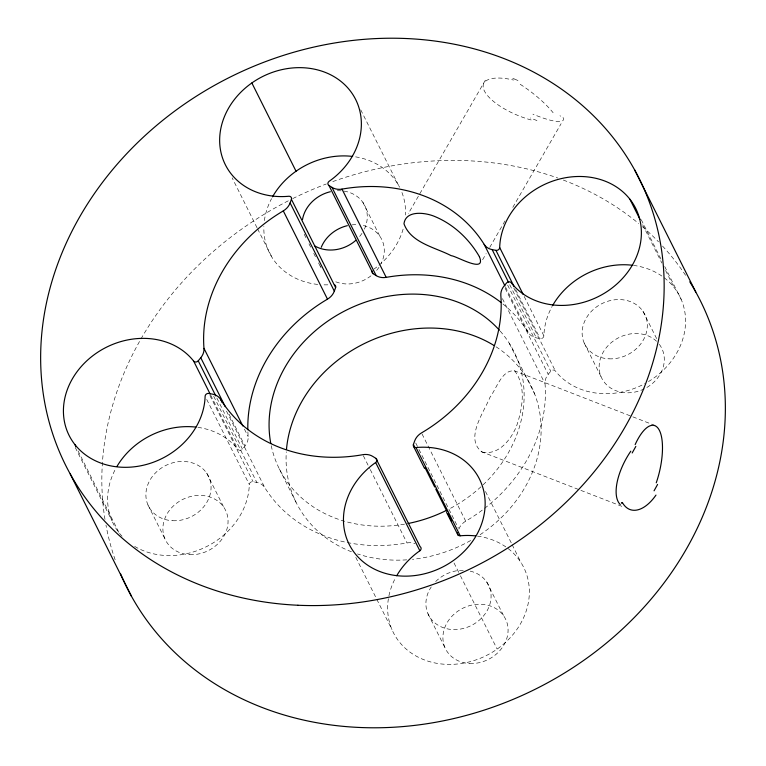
<?xml version="1.0" encoding="UTF-8"?>
<svg xmlns="http://www.w3.org/2000/svg" width="766" height="766" viewBox="0 0 766 766"><rect width="100%" height="100%" fill="white"/><g stroke="black" fill="none" stroke-linecap="round" stroke-linejoin="round"><path stroke-width="0.57" stroke-dasharray="3.83 2.87" d="M485.357 80.181L408.24 213.791M482.618 259.76L486.171 253.594M489.723 247.428L505.704 219.689M512.808 207.366L561.105 123.69M197.906 427.361A72.866 62.19 -26.6 0 1 237.862 449.383A2.911 2.49 -26.6 0 0 242.42 449.087L244.967 446.013A14.573 12.438 -26.6 0 0 248.165 436.61A153.018 130.603 -26.6 0 1 247.858 430.894M458.872 529.153A14.573 12.438 -26.6 0 1 465.709 521.158A153.018 130.603 -26.6 0 0 545.028 383.699A14.573 12.438 -26.6 0 1 548.226 374.306L550.773 371.223A2.911 2.49 -26.6 0 1 555.34 370.926A72.866 62.19 -26.6 0 0 644.79 383.67M502.936 303.987A153.018 130.603 -26.6 0 1 528.368 332.626A14.573 12.438 -26.6 0 0 536.353 337.873L540.135 338.61A2.911 2.49 -26.6 0 0 543.889 335.814A72.866 62.19 -26.6 0 1 552.152 306.381M134.644 546.388A72.866 62.19 -26.6 0 0 208.649 545.507A72.866 62.19 -26.6 0 0 249.314 484.495A2.911 2.49 -26.6 0 1 253.058 481.709L256.849 482.436A14.573 12.438 -26.6 0 1 264.825 487.683A153.018 130.603 -26.6 0 0 407.005 542.941A14.573 12.438 -26.6 0 1 415.048 543.688M482.302 452.093C498.647 455.617 511.133 439.54 516.629 425.906C522.374 408.948 526.443 386.361 514.857 371.089C502.419 368.542 496.177 389.224 489.972 397.334C483.988 412.271 464.359 438.717 482.015 451.978M512.751 78.4L514.331 78.984M536.976 120.578L530.436 117.983M514.493 79.051L519.453 81.167M514.206 370.706L656.788 426.164M481.182 451.605L579.776 489.953M580.877 490.384L621.868 506.326M560.023 115.589L560.396 116.308M485.491 491.504L511.631 543.611M257.05 227.789L232.127 177.817M257.587 228.852L272.121 257.567M641.276 219.727L661.508 260.134M664.706 266.511L681.213 299.477M642.684 224.754L661.853 263.035M665.577 270.475L674.099 287.489M642.933 311.235L656.74 338.811M584.209 343.063L601.205 377.006M524.183 296.471L543.889 335.814M515.642 289.692L540.135 338.61M513.804 287.987L555.34 370.926M509.725 284.713L536.353 337.873M507.647 285.096L550.773 371.223M505.474 286.905L528.368 332.626M505.1 288.169L548.226 374.306M502.429 298.635L545.028 383.699M509.198 343.158L534.706 394.078M360.729 109.835L399.593 187.45M362.912 202.406L379.907 236.349M422.047 433.968L465.709 521.158M486.707 581.959L503.712 615.902M415.746 443.016L418.408 448.33M418.945 449.403L458.346 528.08M304.188 234.224L306.314 238.465M308.966 243.77L311.092 248.021M313.744 253.316L315.87 257.567M318.532 262.872L321.184 268.167M454.027 562.962L459.878 574.663M460.414 575.726L497.153 649.089M363.343 455.751L369.729 468.514M370.265 469.577L407.005 542.941M427.983 613.786L444.979 647.73M355.797 557.361L392 629.671M279.322 468.878L296.318 502.822M244.44 429.161L248.165 436.61M228.996 414.109L244.967 446.013M226.487 411.122L264.825 487.683M216.864 398.052L242.42 449.087M213.714 396.309L256.849 482.436M210.698 395.151L237.862 449.383M209.932 395.572L253.058 481.709M206.715 399.431L249.314 484.495M206.686 473.12L223.691 507.073M147.962 504.947L164.968 538.891M78.094 450.944L119.094 532.82M75.24 447.468L111.989 520.832M512.157 544.674L521.072 562.742M401.93 192.448A72.866 62.19 -26.6 0 1 405.482 215.054M403.117 229.149A72.866 62.19 -26.6 0 1 374.22 268.923M327.867 284.828A72.866 62.19 -26.6 0 1 322.764 284.799M317.737 284.425A72.866 62.19 -26.6 0 1 263.877 226.468M264.375 220.637A72.866 62.19 -26.6 0 1 271.566 198.605M355.615 156.867A72.866 62.19 -26.6 0 1 399.603 187.268M633.472 265.381A72.866 62.19 -26.6 0 1 685.11 313.821A72.866 62.19 -26.6 0 1 648.486 381.564M477.457 536.123A72.866 62.19 -26.6 0 1 525.265 613.671A72.866 62.19 -26.6 0 1 430.138 661.805A72.866 62.19 -26.6 0 1 395.725 577.487M122.053 536.277A72.866 62.19 -26.6 0 1 115.944 468.208M500.15 331.056A131.158 111.951 -26.6 0 1 449.565 508.796M404.544 524.145A131.158 111.951 -26.6 0 1 271.231 445.707M496.023 346.778A131.158 111.951 -26.6 0 1 477.678 536.277M470.669 540.499A131.158 111.951 -26.6 0 1 412.443 559.352M406.746 559.85A131.158 111.951 -26.6 0 1 357.511 553.942M351.46 551.779A131.158 111.951 -26.6 0 1 286.293 451.816M337.318 190.753A33.522 28.61 -26.6 0 1 364.223 229.446M361.954 233.371A33.522 28.61 -26.6 0 1 359.139 237.039M363.362 225.51A33.522 28.61 -26.6 0 1 381.219 263.399M378.959 267.324A33.522 28.61 -26.6 0 1 376.135 270.982M370.993 275.817A33.522 28.61 -26.6 0 1 333.832 280.978M321.059 267.88A33.522 28.61 -26.6 0 1 320.341 265.955M351.996 224.869A33.522 28.61 -26.6 0 1 356.63 224.677M659.296 344.307A33.522 28.61 -26.6 0 1 634.526 392.144A33.522 28.61 -26.6 0 1 601.569 355.443A33.522 28.61 -26.6 0 1 656.539 341.243M470.161 571.12A33.522 28.61 -26.6 0 1 488.019 609.008A33.522 28.61 -26.6 0 1 442.614 627.45A33.522 28.61 -26.6 0 1 431.239 586.938M435.663 581.566A33.522 28.61 -26.6 0 1 463.43 570.287M115.149 559.764A320.609 273.654 -26.6 0 1 105.976 525.16M104.98 519.434A320.609 273.654 -26.6 0 1 288.705 200.606M292.794 198.557A320.609 273.654 -26.6 0 1 326.345 183.955M332.779 181.59A320.609 273.654 -26.6 0 1 557.868 178.047M563.326 180.058A320.609 273.654 -26.6 0 1 638.767 223.586M642.358 226.621A320.609 273.654 -26.6 0 1 658.521 241.836M662.513 246.058A320.609 273.654 -26.6 0 1 686.69 276.976M531.173 119.975A43.595 16.22 22.4 0 1 484.102 90.35A43.595 16.22 22.4 0 1 513.593 80.057M563.029 117.457A43.595 8.771 26.6 0 1 532.906 114.144M520.162 84.26A43.633 11.327 37.3 0 1 553.138 112.755M172.781 520.727A33.522 28.61 -26.6 0 0 209.118 477.553A33.522 28.61 -26.6 0 0 153.535 475.035A33.522 28.61 -26.6 0 0 172.781 520.727M189.776 554.67A33.522 28.61 -26.6 0 0 226.114 511.497A33.522 28.61 -26.6 0 0 170.531 508.978A33.522 28.61 -26.6 0 0 189.776 554.67M609.018 358.833A33.522 28.61 -26.6 0 0 645.355 315.659A33.522 28.61 -26.6 0 0 589.772 313.141A33.522 28.61 -26.6 0 0 609.018 358.833M469.797 663.5A33.522 28.61 -26.6 0 0 506.135 620.326A33.522 28.61 -26.6 0 0 450.552 617.808A33.522 28.61 -26.6 0 0 469.797 663.5"/><path stroke-width="1.15" d="M396.711 575.726A72.866 62.19 -26.6 0 1 419.845 550.773A2.911 2.49 -26.6 0 0 420.103 546.627L375.905 458.374L372.812 456.431A14.573 12.438 -26.6 0 0 362.806 454.688A153.018 130.603 -26.6 0 1 220.637 399.431A14.573 12.438 -26.6 0 0 212.651 394.174L208.859 393.446A2.911 2.49 -26.6 0 0 205.116 396.242A72.866 62.19 -26.6 0 1 110.17 465.757A72.866 62.19 -26.6 0 1 78.764 369.48A72.866 62.19 -26.6 0 1 193.664 361.121A2.911 2.49 -26.6 0 0 198.222 360.834L200.769 357.751A14.573 12.438 -26.6 0 0 203.976 348.348A153.018 130.603 -26.6 0 1 283.296 210.899A14.573 12.438 -26.6 0 0 290.123 202.904L291.415 199.342A2.911 2.49 -26.6 0 0 288.801 196.259A72.866 62.19 -26.6 0 1 223.883 118.012A72.866 62.19 -26.6 0 1 334.531 76.945A72.866 62.19 -26.6 0 1 329.16 181.283A2.911 2.49 -26.6 0 0 328.901 185.429L373.099 273.682L376.183 275.626A14.573 12.438 -26.6 0 0 386.188 277.369A153.018 130.603 -26.6 0 1 501.136 302.56M247.83 429.745A153.018 130.603 -26.6 0 1 327.484 299.152A14.573 12.438 -26.6 0 0 334.321 291.166L335.613 287.595A2.911 2.49 -26.6 0 0 334.407 284.722M414.99 447.65L413.391 444.462L414.684 440.89A14.573 12.438 -26.6 0 1 421.511 432.905A153.018 130.603 -26.6 0 0 500.83 295.446A14.573 12.438 -26.6 0 1 504.038 286.044L506.585 282.97A2.911 2.49 -26.6 0 1 511.142 282.673A72.866 62.19 -26.6 0 0 626.042 274.314A72.866 62.19 -26.6 0 0 594.636 178.038A72.866 62.19 -26.6 0 0 499.691 247.562A2.911 2.49 -26.6 0 1 495.947 250.348L492.155 249.62A14.573 12.438 -26.6 0 1 484.169 244.373A153.018 130.603 -26.6 0 0 342 189.116A14.573 12.438 -26.6 0 1 331.994 187.373L328.901 185.429M657.582 484.438L654.059 490.815M632.17 452.974L635.837 446.415M479.372 256.62C469.252 239.155 453.635 224.323 434.887 216.558C425.59 212.488 405.683 209.855 403.979 223.796C410.787 242.851 435.011 247.313 451.203 255.681C456.785 256.131 486.573 274.171 479.401 256.677M446.578 512.397L457.944 534.965M634.602 169.851L695.796 292.057M629.901 199.237L640.022 219.44M499.691 247.562L523.121 294.345M495.947 250.348L514.043 286.503M492.155 249.62L508.662 282.587M484.169 244.373L504.938 285.842M342 189.116L386.188 277.369M331.994 187.373L376.183 275.626M251.851 82.958L296.04 171.22M413.391 444.462A2.911 2.49 -26.6 0 0 416.005 447.545L460.203 535.798A72.866 62.19 -26.6 0 1 475.466 535.884M291.415 199.342L335.613 287.595M425.101 467.854L434.686 486.994M435.758 489.12L446.932 511.449M448.005 513.574L451.729 521.024M290.123 202.904L334.321 291.166M283.296 210.899L327.484 299.152M375.905 458.374A2.911 2.49 -26.6 0 1 375.646 462.52L419.845 550.773M203.976 348.348L242.841 425.973M200.769 357.751L225.261 406.669M220.637 399.431L222.226 402.619M198.222 360.834L215.801 395.926M193.664 361.121L210.171 394.088M74.905 444.558L75.968 446.693M70.204 473.943L131.398 596.149M621.8 503.358L621.465 502.63M413.745 446.702L424.479 468.265M272.524 196.852A72.866 62.19 -26.6 0 1 352.628 156.436M373.099 273.682A2.911 2.49 -26.6 0 1 372.209 271.011M552.64 305.51A72.866 62.19 -26.6 0 1 632.477 265.256M460.203 535.798A2.911 2.49 -26.6 0 1 457.589 532.715M416.005 447.545A72.866 62.19 -26.6 0 1 480.924 525.782A72.866 62.19 -26.6 0 1 370.275 566.85A72.866 62.19 -26.6 0 1 375.646 462.52M116.949 466.456A72.866 62.19 -26.6 0 1 195.904 427.102M446.434 510.395A131.158 111.951 -26.6 0 1 407.943 523.523M270.781 443.447A131.158 111.951 -26.6 0 1 347.065 309.761A131.158 111.951 -26.6 0 1 499.384 330.194M286.474 449.46A131.158 111.951 -26.6 0 1 363.457 344.011A131.158 111.951 -26.6 0 1 494.022 345.504M355.817 240.361A33.522 28.61 -26.6 0 1 314.931 246.039M302.484 219.631A33.522 28.61 -26.6 0 1 330.357 191.72M321.26 247.294A33.522 28.61 -26.6 0 1 347.352 225.664M689.793 281.821A320.609 273.654 -26.6 0 1 539.331 687.169A320.609 273.654 -26.6 0 1 120.521 573.734M635.148 444.606A43.595 15.904 -76.7 0 1 659.133 429.87A43.595 15.904 -76.7 0 1 656.251 482.81M655.974 495.104A43.595 22.808 -71.9 0 1 622.346 502.496M620.249 504.535A43.633 19.705 -60.6 0 1 630.811 451.184M297.917 605.245A320.609 273.654 -26.6 0 0 645.479 192.266A320.609 273.654 -26.6 0 0 113.808 168.185A320.609 273.654 -26.6 0 0 297.917 605.245"/></g></svg>
